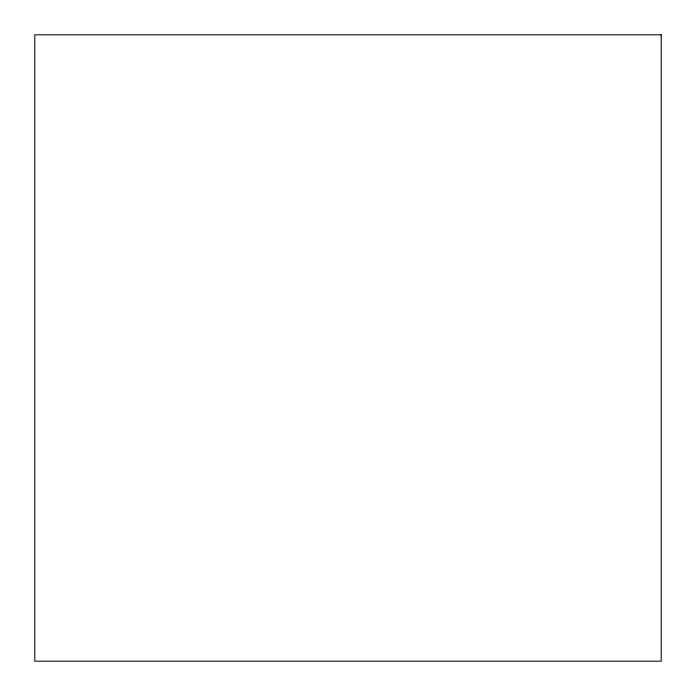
<?xml version="1.0" encoding="UTF-8"?>
<svg xmlns="http://www.w3.org/2000/svg" width="696" height="696" viewBox="0 0 696 696"><rect width="100%" height="100%" fill="white"/><g stroke="black" fill="none" stroke-linecap="round" stroke-linejoin="round"><path stroke-width="1.04" d="M661.2 34.8L34.8 34.8L34.8 661.2L661.2 661.2L661.2 34.8"/></g></svg>
